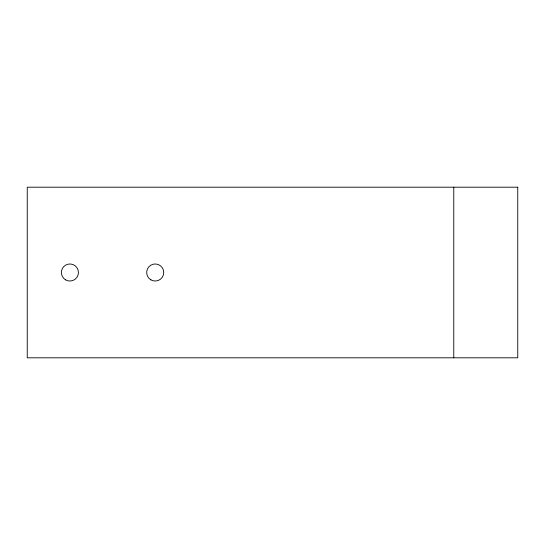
<?xml version="1.0" encoding="UTF-8"?>
<svg xmlns="http://www.w3.org/2000/svg" width="545" height="545" viewBox="0 0 545 545"><rect width="100%" height="100%" fill="white"/><g stroke="black" fill="none" stroke-linecap="round" stroke-linejoin="round"><path stroke-width="0.82" d="M453.774 187.194L453.774 357.806M517.75 187.194L27.25 187.194L27.25 357.806L517.75 357.806L517.75 187.194M65.638 279.885A8.529 8.529 0 0 0 78.432 272.5A8.529 8.529 0 0 0 65.638 265.115A8.529 8.529 0 0 0 65.638 279.885M150.945 279.885A8.529 8.529 0 0 0 163.738 272.5A8.529 8.529 0 0 0 150.945 265.115A8.529 8.529 0 0 0 150.945 279.885"/></g></svg>
